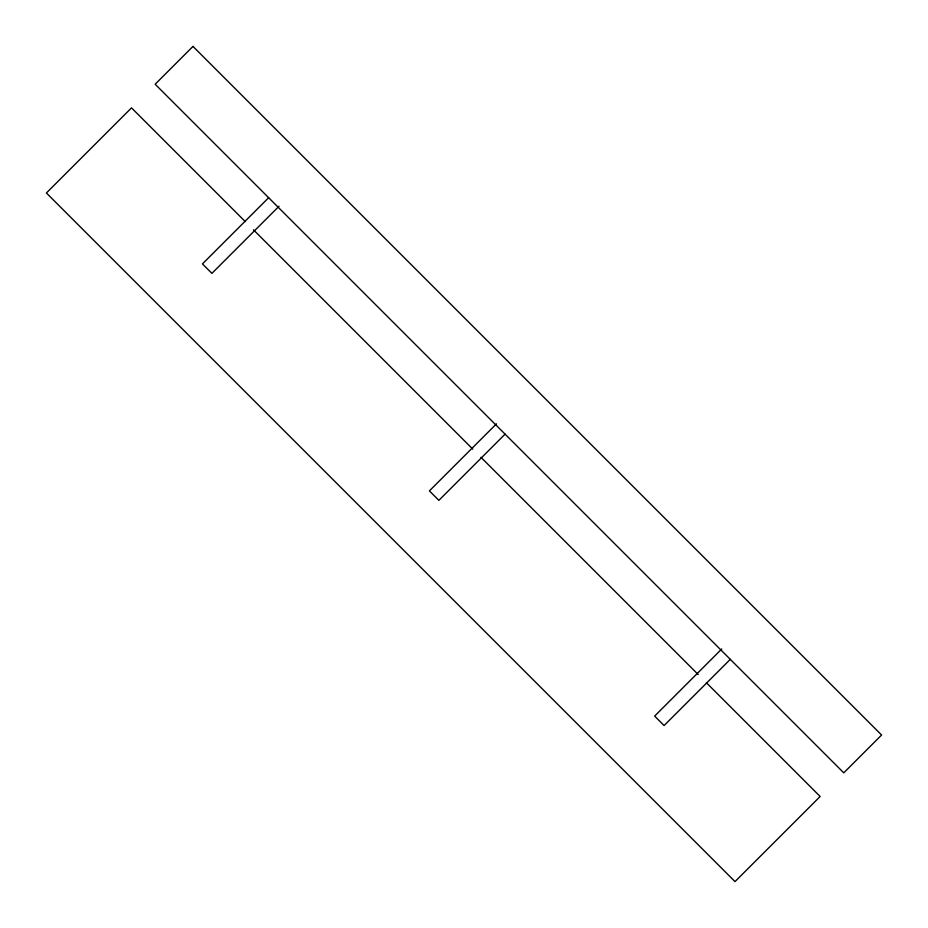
<?xml version="1.0" encoding="UTF-8"?>
<svg xmlns="http://www.w3.org/2000/svg" width="928" height="928" viewBox="0 0 928 928"><rect width="100%" height="100%" fill="white"/><g stroke="black" fill="none" stroke-linecap="round" stroke-linejoin="round"><path stroke-width="1.39" d="M268.644 197.71L202.443 263.912L211.897 273.366L279.026 206.248M496.468 423.829L429.409 490.889L438.874 500.343L505.076 434.142M721.752 648.974L654.634 716.103L664.088 725.557L730.29 659.356M245.259 221.618L131.509 107.868L46.4 192.989L735.011 881.6L820.132 796.491L706.382 682.741M253.46 229.819L472.746 449.106M480.948 457.307L698.181 674.54M192.989 46.4L155.162 84.228L843.772 772.838L881.6 735.011L192.989 46.4"/></g></svg>
